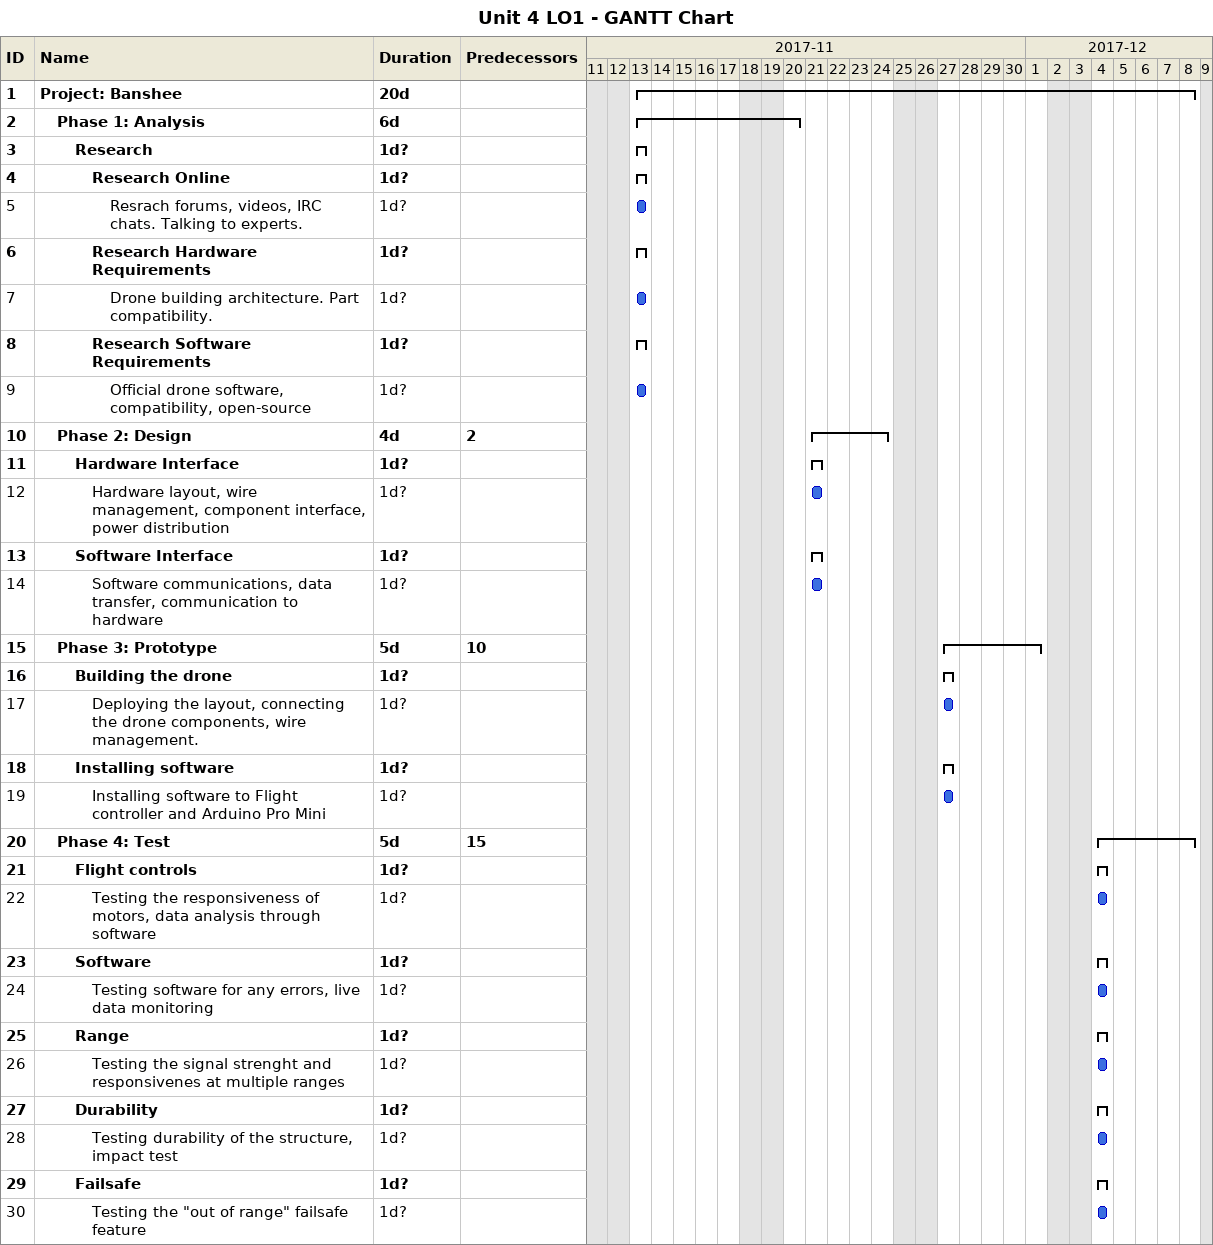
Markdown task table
Unit 4 LO1 - GANTT Chart

| ID | Level | Task | Duration | Start | Finish | Predecessors |
|---|---|---|---|---|---|---|
| 1 | 1 | **Project: Banshee** | 20d | 2017-11-13 | 2017-12-08 |  |
| 2 | 2 | **Phase 1: Analysis** | 6d | 2017-11-13 | 2017-11-20 |  |
| 3 | 3 | **Research** | 1d? | 2017-11-13 | 2017-11-13 |  |
| 4 | 4 | **Research Online** | 1d? | 2017-11-13 | 2017-11-13 |  |
| 5 | 5 | Resrach forums, videos, IRC chats. Talking to experts. | 1d? | 2017-11-13 | 2017-11-13 |  |
| 6 | 4 | **Research Hardware Requirements** | 1d? | 2017-11-13 | 2017-11-13 |  |
| 7 | 5 | Drone building architecture. Part compatibility. | 1d? | 2017-11-13 | 2017-11-13 |  |
| 8 | 4 | **Research Software Requirements** | 1d? | 2017-11-13 | 2017-11-13 |  |
| 9 | 5 | Official drone software, compatibility, open-source | 1d? | 2017-11-13 | 2017-11-13 |  |
| 10 | 2 | **Phase 2: Design** | 4d | 2017-11-21 | 2017-11-24 | 2 |
| 11 | 3 | **Hardware Interface** | 1d? | 2017-11-21 | 2017-11-21 |  |
| 12 | 4 | Hardware layout, wire management, component interface, power distribution | 1d? | 2017-11-21 | 2017-11-21 |  |
| 13 | 3 | **Software Interface** | 1d? | 2017-11-21 | 2017-11-21 |  |
| 14 | 4 | Software communications, data transfer, communication to hardware | 1d? | 2017-11-21 | 2017-11-21 |  |
| 15 | 2 | **Phase 3: Prototype** | 5d | 2017-11-27 | 2017-12-01 | 10 |
| 16 | 3 | **Building the drone** | 1d? | 2017-11-27 | 2017-11-27 |  |
| 17 | 4 | Deploying the layout, connecting the drone components, wire management. | 1d? | 2017-11-27 | 2017-11-27 |  |
| 18 | 3 | **Installing software** | 1d? | 2017-11-27 | 2017-11-27 |  |
| 19 | 4 | Installing software to Flight controller and Arduino Pro Mini | 1d? | 2017-11-27 | 2017-11-27 |  |
| 20 | 2 | **Phase 4: Test** | 5d | 2017-12-04 | 2017-12-08 | 15 |
| 21 | 3 | **Flight controls** | 1d? | 2017-12-04 | 2017-12-04 |  |
| 22 | 4 | Testing the responsiveness of motors, data analysis through software | 1d? | 2017-12-04 | 2017-12-04 |  |
| 23 | 3 | **Software** | 1d? | 2017-12-04 | 2017-12-04 |  |
| 24 | 4 | Testing software for any errors, live data monitoring | 1d? | 2017-12-04 | 2017-12-04 |  |
| 25 | 3 | **Range** | 1d? | 2017-12-04 | 2017-12-04 |  |
| 26 | 4 | Testing the signal strenght and responsivenes at multiple ranges | 1d? | 2017-12-04 | 2017-12-04 |  |
| 27 | 3 | **Durability** | 1d? | 2017-12-04 | 2017-12-04 |  |
| 28 | 4 | Testing durability of the structure, impact test | 1d? | 2017-12-04 | 2017-12-04 |  |
| 29 | 3 | **Failsafe** | 1d? | 2017-12-04 | 2017-12-04 |  |
| 30 | 4 | Testing the "out of range" failsafe feature | 1d? | 2017-12-04 | 2017-12-04 |  |
